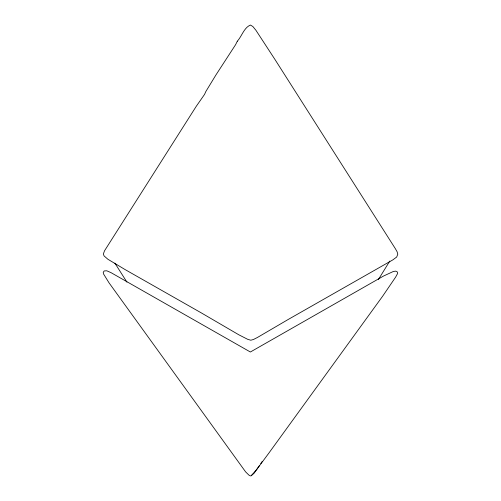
<?xml version="1.0" encoding="UTF-8"?>
<svg xmlns="http://www.w3.org/2000/svg" width="501" height="501" viewBox="0 0 501 501"><rect width="100%" height="100%" fill="white"/><g stroke="black" fill="none" stroke-linecap="round" stroke-linejoin="round"><path stroke-width="0.75" d="M389.765 261.071L378.387 279.545M260.764 463.6L262.048 461.628M259.505 465.492L254.082 473.282L251.145 475.812L250.387 475.912L248.897 475.098L245.628 471.892L109.061 282.877L103.544 273.966L103.231 272.387L104.17 270.953L106.763 270.784L110.946 272.613L250.375 352.009L383.591 276.013L393.398 271.454L395.646 271.135L397.049 271.648L397.662 272.97L397.475 273.728L395.633 277.116L382.607 296.254L268.73 453.286L256.769 469.418L251.59 475.236M114.886 263.131L126.928 282.138M237.305 41.226L235.595 44.677L215.962 74.906L205.811 91.577L204.571 94.37L196.279 106.281L104.521 250.807L103.35 253.988L104.058 255.911L107.89 259.255L124.956 269.494L200.995 312.712L238.802 334.781L247.776 339.359L250.819 340.217L253.418 339.509L257.364 337.517L288.225 319.456L392.847 259.881L396.686 257.032L397.794 254.17L397.124 251.803L395.395 248.74L274.686 59.049L255.917 30.273L252.867 26.515L250.412 25.05C243.981 27.693 241.858 36.222 237.305 41.226"/></g></svg>
